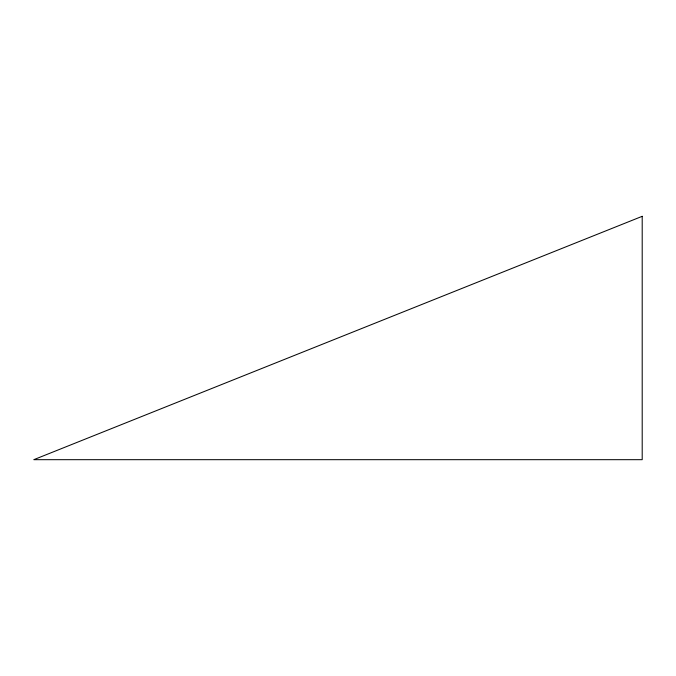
<?xml version="1.0" encoding="UTF-8"?>
<svg xmlns="http://www.w3.org/2000/svg" width="676" height="676" viewBox="0 0 676 676"><rect width="100%" height="100%" fill="white"/><g stroke="black" fill="none" stroke-linecap="round" stroke-linejoin="round"><path stroke-width="1.01" d="M642.2 216.32L33.8 459.68L642.2 459.68L642.2 216.32"/></g></svg>
